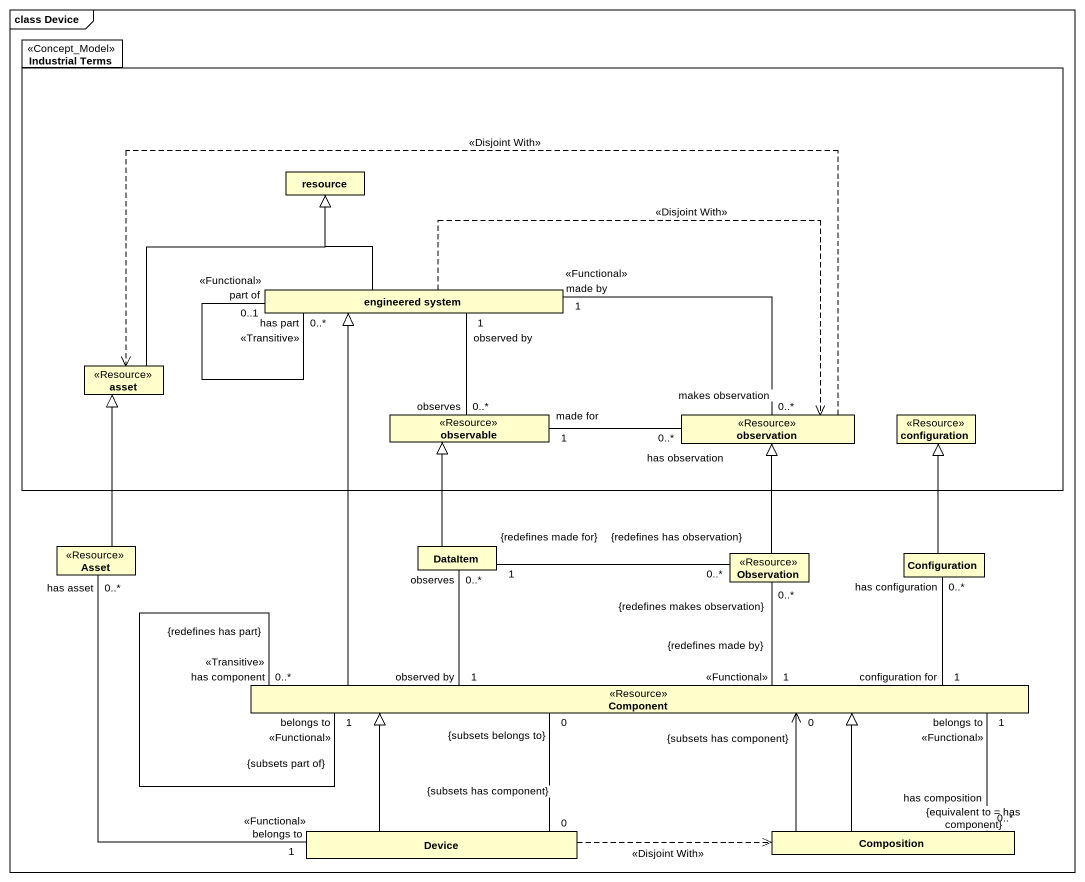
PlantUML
@startuml
mainframe class Device
hide circle
hide empty members
package "Industrial Terms" as Industrial_Terms <<Concept_Model>> {
  class resource
  class "engineered system" as engineered_system
  class asset <<Resource>>
  class observable <<Resource>>
  class observation <<Resource>>
  class configuration <<Resource>>
}
class Asset <<Resource>>
class DataItem
class Observation <<Resource>>
class Configuration
class "Component" as Component_ <<Resource>>
class Device
class Composition
engineered_system -up-|> resource
engineered_system "has part\n<<Transitive>>\n0..*" -- "part of\n<<Functional>>\n0..1" engineered_system
engineered_system "observed by\n1" -- "observes\n0..*" observable
engineered_system "made by\n<<Functional>>\n1" -right- "makes observation\n0..*" observation
engineered_system .right.> observation : <<Disjoint With>>
asset -up-|> resource
observable "made for\n1" -right- "has observation\n0..*" observation
observation .left.> asset : <<Disjoint With>>
Asset -up-|> asset
DataItem -up-|> observable
DataItem "1\n{redefines made for}" -right- "0..*\n{redefines has observation}" Observation
Observation -up-|> observation
Observation "0..*\n{redefines makes observation}" -- "1\n<<Functional>>\n{redefines made by}" Component_
Configuration -up-|> configuration
Configuration "has configuration\n0..*" -left- "configuration for\n1" Component_
Component_ -up-|> engineered_system
Component_ "1\nobserved by" -up- "0..*\nobserves" DataItem
Component_ "1\n<<Functional>>\n{subsets part of}\nbelongs to" -- "0..*\n<<Transitive>>\n{redefines has part}\nhas component" Component_
Component_ "0\n{subsets belongs to}" -- "0\n{subsets has component}" Device
Component_ "belongs to\n1\n<<Functional>>" -right- "has composition\n0..*\n{equivalent to = has component}" Composition
Device "belongs to\n1\n<<Functional>>" -up- "has asset\n0..*" Asset
Device -up-|> Component_
Device .right.> Composition : <<Disjoint With>>
Composition -left-|> Component_
Composition -left-> "0\n{subsets has component}" Component_
@enduml
